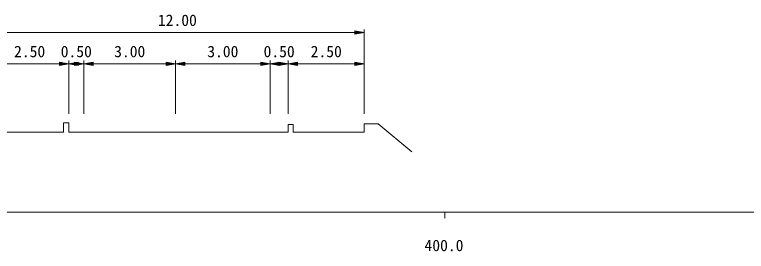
# Model space of a CAD drawing. Units: millimetres, scale not verified. Extents: x 40000 to 680000, y 20000 to 380000.
# Drawn here: x 399070 to 516282, y 198715 to 236595 of the extents above; entities that cross this region are included whole.
import ezdxf
from ezdxf.enums import TextEntityAlignment as Align

# ---------------------------------------------------------------- set-up
doc = ezdxf.new("R2010")
doc.units = ezdxf.units.MM
doc.header["$LTSCALE"] = 1000
for name, color, linetype, lineweight in [('M-BGD', 7, 'Continuous', 13), ('M-STR-HTXT', 7, 'Continuous', 13), ('M-TTL-BAND', 7, 'Continuous', 13)]:
    doc.layers.add(name, color=color, linetype=linetype, lineweight=lineweight)
doc.styles.add('ＭＳ ゴシック', font='')
doc.styles.get('ＭＳ ゴシック').set_extended_font_data('MS Gothic')

msp = doc.modelspace()

# ---------------------------------------------------------------- linework, layer by layer
at = {"layer": 'M-BGD'}
msp.add_lwpolyline([(388102, 214825), (393003, 218732), (395204, 218732), (395204, 217773), (406888, 217773), (406888, 219300), (407740, 219300), (407740, 217773), (442896, 217773), (442896, 219016), (443695, 219016), (443695, 217773), (455077, 217773), (455077, 219104), (457278, 219104), (462676, 214665)], dxfattribs=at)
at = {"layer": 'M-STR-HTXT'}
for p, q in [((396704, 233732), (407740, 233732)), ((407740, 233732), (410155, 233732)), ((410155, 233732), (424856, 233732)), ((424856, 233732), (439984, 233732)), ((439984, 233732), (442896, 233732)), ((442896, 233732), (453577, 233732)), ((455077, 233732), (453577, 233982)), ((453577, 233982), (453577, 233482)), ((453877, 233932), (453577, 233932)), ((453577, 233882), (454177, 233882)), ((454477, 233832), (453577, 233832)), ((453577, 233782), (454777, 233782)), ((455077, 233732), (453577, 233482)), ((455077, 233732), (453577, 233732)), ((453577, 233682), (454777, 233682)), ((454477, 233632), (453577, 233632)), ((453577, 233582), (454177, 233582)), ((453877, 233532), (453577, 233532)), ((455077, 220732), (455077, 234232)), ((396704, 228732), (406240, 228732)), ((407740, 228732), (406240, 228982)), ((406240, 228982), (406240, 228482)), ((406540, 228932), (406240, 228932)), ((406240, 228882), (406840, 228882)), ((407140, 228832), (406240, 228832)), ((406240, 228782), (407440, 228782)), ((407740, 228732), (406240, 228482)), ((407740, 228732), (406240, 228732)), ((406240, 228682), (407440, 228682)), ((407140, 228632), (406240, 228632)), ((406240, 228582), (406840, 228582)), ((407740, 220732), (407740, 229232)), ((407740, 228732), (409240, 228982)), ((407740, 228732), (409240, 228482)), ((407740, 228732), (409240, 228732)), ((409240, 228782), (408040, 228782)), ((409240, 228682), (408040, 228682)), ((408340, 228832), (409240, 228832)), ((408340, 228632), (409240, 228632)), ((409240, 228882), (408640, 228882)), ((409240, 228582), (408640, 228582)), ((410155, 228732), (408655, 228982)), ((408655, 228982), (408655, 228482)), ((408955, 228932), (408655, 228932)), ((408655, 228882), (409255, 228882)), ((409555, 228832), (408655, 228832)), ((408655, 228782), (409855, 228782)), ((410155, 228732), (408655, 228482)), ((410155, 228732), (408655, 228732)), ((408655, 228682), (409855, 228682)), ((409555, 228632), (408655, 228632)), ((408655, 228582), (409255, 228582)), ((408940, 228932), (409240, 228932)), ((409240, 228482), (409240, 228982)), ((410155, 220732), (410155, 229232)), ((410155, 228732), (411655, 228982)), ((410155, 228732), (411655, 228482)), ((410155, 228732), (411655, 228732)), ((411655, 228782), (410455, 228782)), ((411655, 228682), (410455, 228682)), ((410755, 228832), (411655, 228832)), ((410755, 228632), (411655, 228632)), ((411655, 228882), (411055, 228882)), ((411655, 228582), (411055, 228582)), ((411355, 228932), (411655, 228932)), ((411655, 228482), (411655, 228982)), ((411655, 228732), (423356, 228732)), ((424856, 228732), (423356, 228982)), ((423356, 228982), (423356, 228482)), ((423656, 228932), (423356, 228932)), ((423356, 228882), (423956, 228882)), ((424256, 228832), (423356, 228832)), ((423356, 228782), (424556, 228782)), ((424856, 228732), (423356, 228482)), ((424856, 228732), (423356, 228732)), ((423356, 228682), (424556, 228682)), ((424256, 228632), (423356, 228632)), ((423356, 228582), (423956, 228582)), ((424856, 220732), (424856, 229232)), ((424856, 228732), (426356, 228982)), ((424856, 228732), (426356, 228482)), ((424856, 228732), (426356, 228732)), ((426356, 228782), (425156, 228782)), ((426356, 228682), (425156, 228682)), ((425456, 228832), (426356, 228832)), ((425456, 228632), (426356, 228632)), ((426356, 228882), (425756, 228882)), ((426356, 228582), (425756, 228582)), ((426056, 228932), (426356, 228932)), ((426356, 228482), (426356, 228982)), ((426356, 228732), (438484, 228732)), ((439984, 228732), (438484, 228982)), ((438484, 228982), (438484, 228482)), ((438784, 228932), (438484, 228932)), ((438484, 228882), (439084, 228882)), ((439384, 228832), (438484, 228832)), ((438484, 228782), (439684, 228782)), ((439984, 228732), (438484, 228482)), ((439984, 228732), (438484, 228732)), ((438484, 228682), (439684, 228682)), ((439384, 228632), (438484, 228632)), ((438484, 228582), (439084, 228582)), ((439984, 220732), (439984, 229232)), ((439984, 228732), (441484, 228982)), ((439984, 228732), (441484, 228482)), ((439984, 228732), (441484, 228732)), ((441484, 228782), (440284, 228782)), ((441484, 228682), (440284, 228682)), ((440584, 228832), (441484, 228832)), ((440584, 228632), (441484, 228632)), ((441484, 228882), (440884, 228882)), ((441484, 228582), (440884, 228582)), ((441184, 228932), (441484, 228932)), ((442896, 228732), (441396, 228982)), ((441396, 228982), (441396, 228482)), ((441696, 228932), (441396, 228932)), ((441396, 228882), (441996, 228882)), ((442296, 228832), (441396, 228832)), ((441396, 228782), (442596, 228782)), ((442896, 228732), (441396, 228482)), ((442896, 228732), (441396, 228732)), ((441396, 228682), (442596, 228682)), ((442296, 228632), (441396, 228632)), ((441396, 228582), (441996, 228582)), ((441484, 228482), (441484, 228982)), ((442896, 220732), (442896, 229232)), ((442896, 228732), (444396, 228982)), ((442896, 228732), (444396, 228482)), ((442896, 228732), (444396, 228732)), ((444396, 228782), (443196, 228782)), ((444396, 228682), (443196, 228682)), ((443496, 228832), (444396, 228832)), ((443496, 228632), (444396, 228632)), ((444396, 228882), (443796, 228882)), ((444396, 228582), (443796, 228582)), ((444096, 228932), (444396, 228932)), ((444396, 228482), (444396, 228982)), ((444396, 228732), (453577, 228732)), ((455077, 228732), (453577, 228982)), ((453577, 228982), (453577, 228482)), ((453877, 228932), (453577, 228932)), ((453577, 228882), (454177, 228882)), ((454477, 228832), (453577, 228832)), ((453577, 228782), (454777, 228782)), ((455077, 228732), (453577, 228482)), ((455077, 228732), (453577, 228732)), ((453577, 228682), (454777, 228682)), ((454477, 228632), (453577, 228632)), ((453577, 228582), (454177, 228582)), ((406540, 228532), (406240, 228532)), ((408955, 228532), (408655, 228532)), ((408940, 228532), (409240, 228532)), ((411355, 228532), (411655, 228532)), ((423656, 228532), (423356, 228532)), ((426056, 228532), (426356, 228532)), ((438784, 228532), (438484, 228532)), ((441184, 228532), (441484, 228532)), ((441696, 228532), (441396, 228532)), ((444096, 228532), (444396, 228532)), ((453877, 228532), (453577, 228532))]:
    msp.add_line(p, q, dxfattribs=at)
at = {"layer": 'M-TTL-BAND'}
for p, q in [((40000, 205000), (579000, 205000)), ((468000, 205000), (468000, 204000))]:
    msp.add_line(p, q, dxfattribs=at)

# ---------------------------------------------------------------- texts
at = {"layer": 'M-STR-HTXT', "style": 'ＭＳ ゴシック'}
for s, p in [('12.00', (425140, 234232)), ('2.50', (401472, 229232)), ('0.50', (408947, 229232)), ('3.00', (417506, 229232)), ('3.00', (432420, 229232)), ('0.50', (441440, 229232)), ('2.50', (448986, 229232))]:
    msp.add_text(s, height=1833, dxfattribs=at).set_placement(p, align=Align.BOTTOM_CENTER)
at = {"layer": 'M-TTL-BAND', "style": 'ＭＳ ゴシック'}
msp.add_text('400.0', height=1833, dxfattribs=at).set_placement((467844, 198195), align=Align.BOTTOM_CENTER)

doc.saveas('drawing.dxf')
